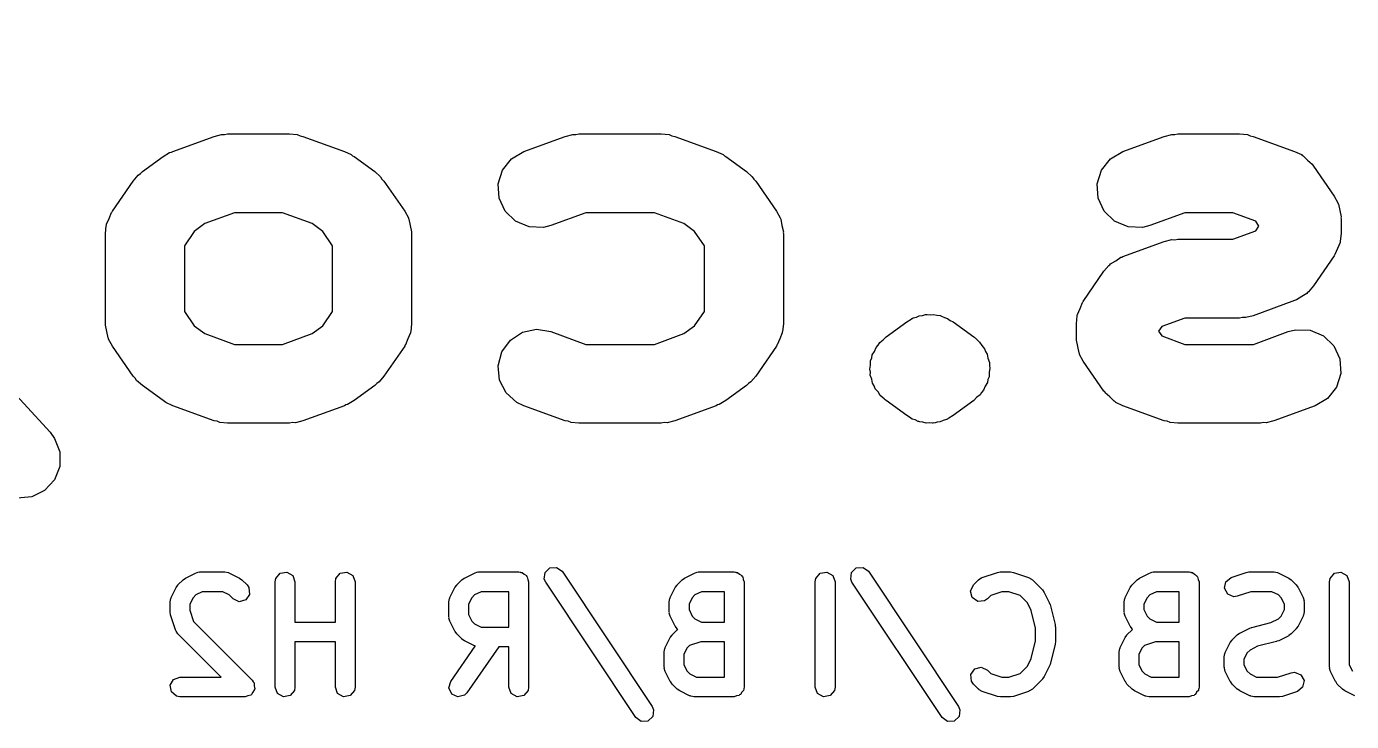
# Model space of a CAD drawing. Extents: x 100.2 to 143.8, y -105 to -53.7.
# Drawn here: x 124.04 to 134.12, y -105.02 to -99.73 of the extents above; entities that cross this region are included whole.
import ezdxf

# ---------------------------------------------------------------- set-up
doc = ezdxf.new("R2010")
doc.units = 0
doc.layers.add('BLACK', color=7, linetype='CONTINUOUS')

msp = doc.modelspace()

# ---------------------------------------------------------------- linework, layer by layer
at = {"layer": 'BLACK', "linetype": 'CONTINUOUS'}
for p, q in [((121.393, -99.7327), (124.221, -102.818)), ((125.155, -100.682), (125.469, -100.568)), ((125.469, -100.568), (125.526, -100.553)), ((125.526, -100.553), (125.549, -100.554)), ((125.549, -100.554), (125.571, -100.55)), ((125.571, -100.55), (126.043, -100.55)), ((126.043, -100.55), (126.101, -100.555)), ((126.101, -100.555), (126.123, -100.564)), ((126.123, -100.564), (126.145, -100.568)), ((126.145, -100.568), (126.46, -100.682)), ((127.826, -100.682), (128.14, -100.568)), ((128.14, -100.568), (128.197, -100.553)), ((128.197, -100.553), (128.22, -100.554)), ((128.22, -100.554), (128.243, -100.55)), ((128.243, -100.55), (128.871, -100.55)), ((128.871, -100.55), (128.93, -100.555)), ((128.93, -100.555), (128.951, -100.564)), ((128.951, -100.564), (128.974, -100.568)), ((128.974, -100.568), (129.288, -100.682)), ((132.383, -100.682), (132.697, -100.568)), ((132.697, -100.568), (132.754, -100.553)), ((132.754, -100.553), (132.777, -100.554)), ((132.777, -100.554), (132.8, -100.55)), ((132.8, -100.55), (133.271, -100.55)), ((133.271, -100.55), (133.33, -100.555)), ((133.33, -100.555), (133.351, -100.564)), ((133.351, -100.564), (133.374, -100.568)), ((133.374, -100.568), (133.688, -100.682)), ((125.081, -100.721), (125.131, -100.692)), ((125.131, -100.692), (125.144, -100.689)), ((125.144, -100.689), (125.155, -100.682)), ((126.46, -100.682), (126.512, -100.707)), ((127.731, -100.738), (127.826, -100.682)), ((129.288, -100.682), (129.341, -100.707)), ((132.289, -100.738), (132.383, -100.682)), ((133.688, -100.682), (133.741, -100.707)), ((124.924, -100.836), (125.081, -100.721)), ((126.512, -100.707), (126.522, -100.716)), ((126.522, -100.716), (126.534, -100.721)), ((126.534, -100.721), (126.691, -100.836)), ((127.663, -100.824), (127.731, -100.738)), ((129.341, -100.707), (129.351, -100.716)), ((129.351, -100.716), (129.362, -100.721)), ((129.362, -100.721), (129.519, -100.836)), ((132.22, -100.824), (132.289, -100.738)), ((133.741, -100.707), (133.747, -100.713)), ((133.747, -100.713), (133.755, -100.716)), ((133.755, -100.716), (133.788, -100.749)), ((133.788, -100.749), (133.823, -100.78)), ((133.823, -100.78), (133.827, -100.788)), ((133.827, -100.788), (133.833, -100.794)), ((133.833, -100.794), (133.99, -101.023)), ((124.853, -100.908), (124.891, -100.864)), ((124.891, -100.864), (124.909, -100.851)), ((124.909, -100.851), (124.924, -100.836)), ((126.691, -100.836), (126.735, -100.875)), ((126.735, -100.875), (126.746, -100.893)), ((126.746, -100.893), (126.761, -100.908)), ((127.631, -100.929), (127.663, -100.824)), ((129.519, -100.836), (129.563, -100.875)), ((129.563, -100.875), (129.575, -100.893)), ((129.575, -100.893), (129.59, -100.908)), ((132.188, -100.929), (132.22, -100.824)), ((124.696, -101.137), (124.853, -100.908)), ((126.761, -100.908), (126.919, -101.137)), ((127.638, -101.039), (127.631, -100.929)), ((129.59, -100.908), (129.747, -101.137)), ((132.195, -101.039), (132.188, -100.929)), ((127.684, -101.138), (127.638, -101.039)), ((132.241, -101.138), (132.195, -101.039)), ((133.99, -101.023), (134.018, -101.074)), ((134.018, -101.074), (134.02, -101.08)), ((134.02, -101.08), (134.023, -101.085)), ((134.023, -101.085), (134.032, -101.133)), ((124.651, -101.237), (124.671, -101.192)), ((124.671, -101.192), (124.689, -101.147)), ((124.689, -101.147), (124.693, -101.142)), ((124.693, -101.142), (124.696, -101.137)), ((125.624, -101.15), (125.399, -101.231)), ((125.99, -101.15), (125.624, -101.15)), ((126.215, -101.231), (125.99, -101.15)), ((126.919, -101.137), (126.947, -101.188)), ((126.947, -101.188), (126.948, -101.194)), ((126.948, -101.194), (126.951, -101.199)), ((126.951, -101.199), (126.96, -101.247)), ((127.763, -101.214), (127.684, -101.138)), ((128.296, -101.15), (128.031, -101.246)), ((128.819, -101.15), (128.296, -101.15)), ((129.043, -101.231), (128.819, -101.15)), ((129.747, -101.137), (129.776, -101.188)), ((129.776, -101.188), (129.777, -101.194)), ((129.777, -101.194), (129.78, -101.199)), ((129.78, -101.199), (129.789, -101.247)), ((132.32, -101.214), (132.241, -101.138)), ((132.853, -101.15), (132.588, -101.246)), ((133.219, -101.15), (132.853, -101.15)), ((133.393, -101.213), (133.219, -101.15)), ((134.032, -101.133), (134.043, -101.181)), ((134.043, -101.181), (134.042, -101.187)), ((134.042, -101.187), (134.043, -101.193)), ((134.043, -101.193), (134.043, -101.307)), ((124.643, -101.307), (124.649, -101.249)), ((124.649, -101.249), (124.651, -101.243)), ((124.651, -101.243), (124.651, -101.237)), ((125.318, -101.291), (125.243, -101.4)), ((125.399, -101.231), (125.318, -101.291)), ((126.296, -101.291), (126.215, -101.231)), ((126.371, -101.4), (126.296, -101.291)), ((126.96, -101.247), (126.971, -101.295)), ((126.971, -101.295), (126.97, -101.301)), ((126.97, -101.301), (126.971, -101.307)), ((127.865, -101.257), (127.763, -101.214)), ((127.974, -101.26), (127.865, -101.257)), ((128.031, -101.246), (127.974, -101.26)), ((129.125, -101.291), (129.043, -101.231)), ((129.2, -101.4), (129.125, -101.291)), ((129.789, -101.247), (129.8, -101.295)), ((129.8, -101.295), (129.799, -101.301)), ((129.799, -101.301), (129.8, -101.307)), ((132.422, -101.257), (132.32, -101.214)), ((132.532, -101.26), (132.422, -101.257)), ((132.588, -101.246), (132.532, -101.26)), ((133.219, -101.35), (133.393, -101.286)), ((133.418, -101.25), (133.393, -101.213)), ((133.393, -101.286), (133.418, -101.25)), ((124.643, -101.993), (124.643, -101.307)), ((125.243, -101.4), (125.243, -101.899)), ((126.371, -101.899), (126.371, -101.4)), ((126.971, -101.307), (126.971, -101.993)), ((129.2, -101.899), (129.2, -101.4)), ((129.8, -101.307), (129.8, -101.993)), ((132.383, -101.482), (132.697, -101.368)), ((132.697, -101.368), (132.754, -101.353)), ((132.754, -101.353), (132.777, -101.354)), ((132.777, -101.354), (132.8, -101.35)), ((132.8, -101.35), (133.219, -101.35)), ((134.035, -101.376), (134.015, -101.421)), ((134.037, -101.365), (134.035, -101.371)), ((134.035, -101.371), (134.035, -101.376)), ((134.043, -101.307), (134.037, -101.365)), ((132.329, -101.514), (132.368, -101.488)), ((132.368, -101.488), (132.376, -101.486)), ((132.376, -101.486), (132.383, -101.482)), ((133.99, -101.477), (133.833, -101.705)), ((133.992, -101.471), (133.99, -101.477)), ((133.996, -101.467), (133.992, -101.471)), ((134.015, -101.421), (133.996, -101.467)), ((132.081, -101.823), (132.239, -101.594)), ((132.239, -101.594), (132.276, -101.549)), ((132.276, -101.549), (132.283, -101.545)), ((132.283, -101.545), (132.289, -101.538)), ((132.289, -101.538), (132.329, -101.514)), ((133.833, -101.705), (133.795, -101.75)), ((133.743, -101.785), (133.704, -101.811)), ((133.783, -101.762), (133.743, -101.785)), ((133.788, -101.755), (133.783, -101.762)), ((133.795, -101.75), (133.788, -101.755)), ((125.243, -101.899), (125.318, -102.009)), ((126.296, -102.009), (126.371, -101.899)), ((129.125, -102.009), (129.2, -101.899)), ((132.037, -101.923), (132.057, -101.878)), ((132.057, -101.878), (132.075, -101.832)), ((132.075, -101.832), (132.079, -101.828)), ((132.079, -101.828), (132.081, -101.823)), ((133.688, -101.817), (133.374, -101.932)), ((133.696, -101.813), (133.688, -101.817)), ((133.704, -101.811), (133.696, -101.813)), ((124.644, -101.998), (124.643, -101.993)), ((124.643, -102.004), (124.644, -101.998)), ((124.654, -102.052), (124.643, -102.004)), ((125.318, -102.009), (125.399, -102.068)), ((126.215, -102.068), (126.296, -102.009)), ((126.971, -101.993), (126.966, -102.051)), ((129.043, -102.068), (129.125, -102.009)), ((129.8, -101.993), (129.794, -102.051)), ((130.581, -102.093), (130.738, -101.979)), ((130.738, -101.979), (130.771, -101.959)), ((130.771, -101.959), (130.777, -101.954)), ((130.777, -101.954), (130.781, -101.953)), ((130.781, -101.953), (130.788, -101.949)), ((130.788, -101.949), (130.812, -101.943)), ((130.812, -101.943), (130.834, -101.932)), ((130.834, -101.932), (130.859, -101.93)), ((130.859, -101.93), (130.882, -101.923)), ((130.882, -101.923), (130.888, -101.923)), ((130.888, -101.923), (130.895, -101.922)), ((130.895, -101.922), (130.919, -101.925)), ((130.919, -101.925), (130.944, -101.923)), ((130.944, -101.923), (130.967, -101.929)), ((130.967, -101.929), (130.992, -101.931)), ((130.992, -101.931), (130.997, -101.934)), ((130.997, -101.934), (131.004, -101.935)), ((131.004, -101.935), (131.026, -101.946)), ((131.026, -101.946), (131.049, -101.953)), ((131.049, -101.953), (131.069, -101.968)), ((131.069, -101.968), (131.091, -101.979)), ((131.091, -101.979), (131.248, -102.093)), ((132.029, -101.993), (132.034, -101.934)), ((132.029, -102.107), (132.029, -101.993)), ((132.034, -101.934), (132.036, -101.929)), ((132.036, -101.929), (132.037, -101.923)), ((132.853, -101.95), (132.679, -102.013)), ((133.271, -101.95), (132.853, -101.95)), ((133.294, -101.945), (133.271, -101.95)), ((133.317, -101.946), (133.294, -101.945)), ((133.374, -101.932), (133.317, -101.946)), ((124.663, -102.101), (124.654, -102.052)), ((124.666, -102.106), (124.663, -102.101)), ((124.667, -102.111), (124.666, -102.106)), ((125.399, -102.068), (125.624, -102.15)), ((125.99, -102.15), (126.215, -102.068)), ((126.943, -102.107), (126.925, -102.153)), ((126.963, -102.062), (126.943, -102.107)), ((126.964, -102.056), (126.963, -102.062)), ((126.966, -102.051), (126.964, -102.056)), ((127.723, -102.117), (127.815, -102.058)), ((127.815, -102.058), (127.923, -102.035)), ((127.923, -102.035), (128.031, -102.053)), ((128.031, -102.053), (128.296, -102.15)), ((128.819, -102.15), (129.043, -102.068)), ((129.772, -102.107), (129.754, -102.153)), ((129.792, -102.062), (129.772, -102.107)), ((129.794, -102.051), (129.792, -102.056)), ((129.792, -102.056), (129.792, -102.062)), ((130.558, -102.116), (130.581, -102.093)), ((131.248, -102.093), (131.254, -102.099)), ((131.254, -102.099), (131.258, -102.101)), ((131.258, -102.101), (131.263, -102.106)), ((131.263, -102.106), (131.292, -102.132)), ((132.03, -102.113), (132.029, -102.107)), ((132.679, -102.013), (132.653, -102.05)), ((132.653, -102.05), (132.679, -102.086)), ((132.679, -102.086), (132.853, -102.15)), ((133.376, -102.15), (133.64, -102.053)), ((133.64, -102.053), (133.697, -102.039)), ((133.697, -102.039), (133.807, -102.042)), ((133.807, -102.042), (133.908, -102.085)), ((133.908, -102.085), (133.987, -102.161)), ((124.696, -102.163), (124.667, -102.111)), ((124.853, -102.391), (124.696, -102.163)), ((125.624, -102.15), (125.99, -102.15)), ((126.919, -102.163), (126.761, -102.391)), ((126.921, -102.157), (126.919, -102.163)), ((126.925, -102.153), (126.921, -102.157)), ((127.629, -102.312), (127.658, -102.206)), ((127.658, -102.206), (127.723, -102.117)), ((128.296, -102.15), (128.819, -102.15)), ((129.747, -102.163), (129.59, -102.391)), ((129.75, -102.157), (129.747, -102.163)), ((129.754, -102.153), (129.75, -102.157)), ((130.476, -102.23), (130.493, -102.203)), ((130.493, -102.203), (130.505, -102.173)), ((130.505, -102.173), (130.521, -102.156)), ((130.521, -102.156), (130.533, -102.136)), ((130.533, -102.136), (130.558, -102.116)), ((131.292, -102.132), (131.309, -102.159)), ((131.309, -102.159), (131.33, -102.183)), ((131.33, -102.183), (131.338, -102.205)), ((131.338, -102.205), (131.35, -102.225)), ((132.029, -102.118), (132.03, -102.113)), ((132.04, -102.166), (132.029, -102.118)), ((132.049, -102.215), (132.04, -102.166)), ((132.853, -102.15), (133.376, -102.15)), ((133.987, -102.161), (134.033, -102.261)), ((127.641, -102.421), (127.629, -102.312)), ((130.457, -102.338), (130.463, -102.307)), ((130.463, -102.274), (130.472, -102.253)), ((130.463, -102.307), (130.463, -102.274)), ((130.472, -102.253), (130.476, -102.23)), ((131.35, -102.225), (131.356, -102.256)), ((131.356, -102.256), (131.367, -102.287)), ((131.367, -102.287), (131.367, -102.31)), ((131.367, -102.31), (131.371, -102.332)), ((132.052, -102.22), (132.049, -102.215)), ((132.053, -102.226), (132.052, -102.22)), ((132.081, -102.277), (132.053, -102.226)), ((132.239, -102.505), (132.081, -102.277)), ((134.033, -102.261), (134.041, -102.371)), ((124.868, -102.406), (124.853, -102.391)), ((124.88, -102.425), (124.868, -102.406)), ((126.761, -102.391), (126.724, -102.436)), ((129.59, -102.391), (129.552, -102.436)), ((130.462, -102.361), (130.457, -102.338)), ((130.461, -102.384), (130.462, -102.361)), ((130.472, -102.414), (130.461, -102.384)), ((131.365, -102.397), (131.356, -102.418)), ((131.366, -102.364), (131.365, -102.397)), ((131.371, -102.332), (131.366, -102.364)), ((134.041, -102.371), (134.008, -102.475)), ((124.924, -102.464), (124.88, -102.425)), ((125.081, -102.578), (124.924, -102.464)), ((126.691, -102.464), (126.534, -102.578)), ((126.706, -102.448), (126.691, -102.464)), ((126.724, -102.436), (126.706, -102.448)), ((127.691, -102.519), (127.641, -102.421)), ((129.519, -102.464), (129.362, -102.578)), ((129.534, -102.448), (129.519, -102.464)), ((129.552, -102.436), (129.534, -102.448)), ((130.478, -102.446), (130.472, -102.414)), ((130.491, -102.466), (130.478, -102.446)), ((130.498, -102.487), (130.491, -102.466)), ((130.52, -102.512), (130.498, -102.487)), ((130.537, -102.539), (130.52, -102.512)), ((131.323, -102.498), (131.308, -102.515)), ((131.336, -102.468), (131.323, -102.498)), ((131.352, -102.441), (131.336, -102.468)), ((131.356, -102.418), (131.352, -102.441)), ((132.245, -102.511), (132.239, -102.505)), ((132.248, -102.519), (132.245, -102.511)), ((134.008, -102.475), (133.94, -102.562)), ((125.092, -102.584), (125.081, -102.578)), ((125.102, -102.592), (125.092, -102.584)), ((125.155, -102.617), (125.102, -102.592)), ((126.471, -102.611), (126.46, -102.617)), ((126.483, -102.608), (126.471, -102.611)), ((126.534, -102.578), (126.483, -102.608)), ((127.773, -102.592), (127.691, -102.519)), ((127.826, -102.617), (127.773, -102.592)), ((129.299, -102.611), (129.288, -102.617)), ((129.312, -102.608), (129.299, -102.611)), ((129.362, -102.578), (129.312, -102.608)), ((130.566, -102.565), (130.537, -102.539)), ((130.571, -102.57), (130.566, -102.565)), ((130.574, -102.572), (130.571, -102.57)), ((130.581, -102.578), (130.574, -102.572)), ((130.738, -102.692), (130.581, -102.578)), ((131.248, -102.578), (131.091, -102.692)), ((131.27, -102.555), (131.248, -102.578)), ((131.296, -102.535), (131.27, -102.555)), ((131.308, -102.515), (131.296, -102.535)), ((132.283, -102.55), (132.248, -102.519)), ((132.316, -102.583), (132.283, -102.55)), ((132.324, -102.586), (132.316, -102.583)), ((132.33, -102.592), (132.324, -102.586)), ((132.383, -102.617), (132.33, -102.592)), ((133.94, -102.562), (133.845, -102.617)), ((125.469, -102.732), (125.155, -102.617)), ((126.46, -102.617), (126.145, -102.732)), ((128.14, -102.732), (127.826, -102.617)), ((129.288, -102.617), (128.974, -102.732)), ((130.76, -102.703), (130.738, -102.692)), ((130.779, -102.718), (130.76, -102.703)), ((131.058, -102.712), (131.052, -102.716)), ((131.091, -102.692), (131.058, -102.712)), ((132.697, -102.732), (132.383, -102.617)), ((133.845, -102.617), (133.531, -102.732)), ((125.492, -102.735), (125.469, -102.732)), ((125.513, -102.744), (125.492, -102.735)), ((125.571, -102.75), (125.513, -102.744)), ((126.043, -102.75), (125.571, -102.75)), ((126.066, -102.745), (126.043, -102.75)), ((126.089, -102.746), (126.066, -102.745)), ((126.145, -102.732), (126.089, -102.746)), ((128.163, -102.735), (128.14, -102.732)), ((128.185, -102.744), (128.163, -102.735)), ((128.243, -102.75), (128.185, -102.744)), ((128.871, -102.75), (128.243, -102.75)), ((128.894, -102.745), (128.871, -102.75)), ((128.917, -102.746), (128.894, -102.745)), ((128.974, -102.732), (128.917, -102.746)), ((130.803, -102.725), (130.779, -102.718)), ((130.825, -102.736), (130.803, -102.725)), ((130.831, -102.737), (130.825, -102.736)), ((130.837, -102.74), (130.831, -102.737)), ((130.861, -102.741), (130.837, -102.74)), ((130.885, -102.748), (130.861, -102.741)), ((130.909, -102.746), (130.885, -102.748)), ((130.934, -102.749), (130.909, -102.746)), ((130.94, -102.747), (130.934, -102.749)), ((130.947, -102.748), (130.94, -102.747)), ((130.97, -102.741), (130.947, -102.748)), ((130.994, -102.739), (130.97, -102.741)), ((131.016, -102.728), (130.994, -102.739)), ((131.04, -102.722), (131.016, -102.728)), ((131.048, -102.718), (131.04, -102.722)), ((131.052, -102.716), (131.048, -102.718)), ((132.72, -102.735), (132.697, -102.732)), ((132.742, -102.744), (132.72, -102.735)), ((132.8, -102.75), (132.742, -102.744)), ((133.429, -102.75), (132.8, -102.75)), ((133.451, -102.745), (133.429, -102.75)), ((133.474, -102.746), (133.451, -102.745)), ((133.531, -102.732), (133.474, -102.746)), ((124.221, -102.818), (124.256, -102.865)), ((124.256, -102.865), (124.295, -102.968)), ((124.295, -102.968), (124.295, -103.078)), ((124.295, -103.078), (124.254, -103.18)), ((124.254, -103.18), (124.18, -103.261)), ((124.082, -103.31), (123.972, -103.32)), ((124.18, -103.261), (124.082, -103.31)), ((125.252, -103.927), (125.328, -103.889)), ((125.328, -103.889), (125.353, -103.881)), ((125.353, -103.881), (125.358, -103.882)), ((125.358, -103.882), (125.362, -103.881)), ((125.362, -103.881), (125.552, -103.881)), ((125.552, -103.881), (125.578, -103.885)), ((125.578, -103.885), (125.581, -103.888)), ((125.581, -103.888), (125.586, -103.889)), ((125.586, -103.889), (125.662, -103.927)), ((125.939, -103.93), (125.972, -103.891)), ((125.972, -103.891), (126.022, -103.882)), ((126.022, -103.882), (126.067, -103.908)), ((126.067, -103.908), (126.084, -103.956)), ((126.396, -103.93), (126.429, -103.891)), ((126.429, -103.891), (126.48, -103.882)), ((126.48, -103.882), (126.524, -103.908)), ((126.524, -103.908), (126.542, -103.956)), ((127.373, -103.927), (127.449, -103.889)), ((127.449, -103.889), (127.474, -103.881)), ((127.474, -103.881), (127.479, -103.882)), ((127.479, -103.882), (127.483, -103.881)), ((127.483, -103.881), (127.787, -103.881)), ((127.787, -103.881), (127.797, -103.883)), ((127.797, -103.883), (127.801, -103.882)), ((127.801, -103.882), (127.803, -103.884)), ((127.803, -103.884), (127.813, -103.885)), ((127.813, -103.885), (127.828, -103.898)), ((127.828, -103.898), (127.845, -103.908)), ((127.845, -103.908), (127.847, -103.914)), ((127.847, -103.914), (127.852, -103.918)), ((127.852, -103.918), (127.856, -103.938)), ((127.981, -103.936), (127.987, -103.885)), ((127.987, -103.885), (128.024, -103.849)), ((128.024, -103.849), (128.075, -103.846)), ((128.075, -103.846), (128.117, -103.876)), ((128.117, -103.876), (128.802, -104.905)), ((129.049, -103.927), (129.125, -103.889)), ((129.125, -103.889), (129.15, -103.881)), ((129.15, -103.881), (129.155, -103.882)), ((129.155, -103.882), (129.159, -103.881)), ((129.159, -103.881), (129.426, -103.881)), ((129.426, -103.881), (129.435, -103.883)), ((129.435, -103.883), (129.439, -103.882)), ((129.439, -103.882), (129.441, -103.884)), ((129.441, -103.884), (129.451, -103.885)), ((129.451, -103.885), (129.466, -103.898)), ((129.466, -103.898), (129.483, -103.908)), ((129.483, -103.908), (129.485, -103.914)), ((129.485, -103.914), (129.491, -103.918)), ((129.491, -103.918), (129.494, -103.938)), ((130.047, -103.93), (130.08, -103.891)), ((130.08, -103.891), (130.131, -103.882)), ((130.131, -103.882), (130.175, -103.908)), ((130.175, -103.908), (130.193, -103.956)), ((130.312, -103.936), (130.317, -103.885)), ((130.317, -103.885), (130.354, -103.849)), ((130.354, -103.849), (130.406, -103.846)), ((130.406, -103.846), (130.447, -103.876)), ((130.447, -103.876), (131.133, -104.905)), ((131.31, -103.926), (131.313, -103.923)), ((131.313, -103.923), (131.428, -103.885)), ((131.428, -103.885), (131.45, -103.881)), ((131.45, -103.881), (131.451, -103.881)), ((131.451, -103.881), (131.527, -103.881)), ((131.527, -103.881), (131.55, -103.885)), ((131.55, -103.885), (131.551, -103.885)), ((131.551, -103.885), (131.665, -103.923)), ((131.665, -103.923), (131.688, -103.935)), ((132.51, -103.927), (132.586, -103.889)), ((132.586, -103.889), (132.611, -103.881)), ((132.611, -103.881), (132.616, -103.882)), ((132.616, -103.882), (132.62, -103.881)), ((132.62, -103.881), (132.887, -103.881)), ((132.887, -103.881), (132.896, -103.883)), ((132.896, -103.883), (132.9, -103.882)), ((132.9, -103.882), (132.902, -103.884)), ((132.902, -103.884), (132.912, -103.885)), ((132.912, -103.885), (132.927, -103.898)), ((132.927, -103.898), (132.944, -103.908)), ((132.944, -103.908), (132.946, -103.914)), ((132.946, -103.914), (132.951, -103.918)), ((132.951, -103.918), (132.955, -103.938)), ((133.165, -103.955), (133.206, -103.923)), ((133.206, -103.923), (133.32, -103.885)), ((133.32, -103.885), (133.342, -103.881)), ((133.342, -103.881), (133.344, -103.881)), ((133.344, -103.881), (133.534, -103.881)), ((133.534, -103.881), (133.56, -103.885)), ((133.56, -103.885), (133.563, -103.888)), ((133.563, -103.888), (133.568, -103.889)), ((133.568, -103.889), (133.644, -103.927)), ((133.959, -103.93), (133.992, -103.891)), ((133.992, -103.891), (134.042, -103.882)), ((134.042, -103.882), (134.087, -103.908)), ((134.087, -103.908), (134.104, -103.956)), ((125.142, -104.075), (125.18, -103.999)), ((125.18, -103.999), (125.194, -103.981)), ((125.194, -103.979), (125.233, -103.941)), ((125.194, -103.981), (125.194, -103.979)), ((125.233, -103.941), (125.251, -103.928)), ((125.251, -103.928), (125.252, -103.927)), ((125.662, -103.927), (125.68, -103.94)), ((125.68, -103.94), (125.681, -103.941)), ((125.681, -103.941), (125.72, -103.979)), ((125.72, -103.979), (125.734, -104)), ((125.734, -104), (125.739, -104.052)), ((125.934, -103.956), (125.939, -103.93)), ((125.934, -104.756), (125.934, -103.956)), ((126.084, -103.956), (126.084, -104.262)), ((126.392, -103.956), (126.396, -103.93)), ((126.392, -104.262), (126.392, -103.956)), ((126.542, -103.956), (126.542, -104.756)), ((127.263, -104.075), (127.301, -103.999)), ((127.301, -103.999), (127.315, -103.981)), ((127.315, -103.979), (127.353, -103.941)), ((127.315, -103.981), (127.315, -103.979)), ((127.353, -103.941), (127.372, -103.928)), ((127.372, -103.928), (127.373, -103.927)), ((127.856, -103.938), (127.862, -103.956)), ((127.862, -103.956), (127.862, -104.756)), ((127.992, -103.959), (127.981, -103.936)), ((128.677, -104.988), (127.992, -103.959)), ((128.939, -104.075), (128.978, -103.999)), ((128.978, -103.999), (128.991, -103.981)), ((128.991, -103.981), (128.992, -103.979)), ((128.992, -103.979), (129.03, -103.941)), ((129.03, -103.941), (129.048, -103.928)), ((129.048, -103.928), (129.049, -103.927)), ((129.494, -103.938), (129.501, -103.956)), ((129.501, -103.956), (129.501, -104.756)), ((130.043, -103.956), (130.047, -103.93)), ((130.043, -104.756), (130.043, -103.956)), ((130.193, -103.956), (130.193, -104.756)), ((130.322, -103.959), (130.312, -103.936)), ((131.008, -104.988), (130.322, -103.959)), ((131.224, -104.026), (131.246, -103.979)), ((131.246, -103.979), (131.284, -103.941)), ((131.284, -103.941), (131.305, -103.926)), ((131.305, -103.926), (131.31, -103.926)), ((131.688, -103.935), (131.691, -103.939)), ((131.691, -103.939), (131.695, -103.941)), ((131.695, -103.941), (131.771, -104.017)), ((131.771, -104.017), (131.784, -104.036)), ((132.4, -104.075), (132.438, -103.999)), ((132.438, -103.999), (132.452, -103.981)), ((132.452, -103.981), (132.453, -103.979)), ((132.453, -103.979), (132.491, -103.941)), ((132.491, -103.941), (132.509, -103.928)), ((132.509, -103.928), (132.51, -103.927)), ((132.955, -103.938), (132.962, -103.956)), ((132.962, -103.956), (132.962, -104.756)), ((133.155, -104.005), (133.165, -103.955)), ((133.18, -104.05), (133.155, -104.005)), ((133.644, -103.927), (133.662, -103.94)), ((133.662, -103.94), (133.663, -103.941)), ((133.663, -103.941), (133.701, -103.979)), ((133.701, -103.979), (133.714, -103.997)), ((133.714, -103.997), (133.716, -103.999)), ((133.716, -103.999), (133.754, -104.075)), ((133.954, -103.956), (133.959, -103.93)), ((133.954, -104.604), (133.954, -103.956)), ((134.104, -103.956), (134.104, -104.586)), ((125.134, -104.108), (125.139, -104.083)), ((125.134, -104.184), (125.134, -104.108)), ((125.139, -104.083), (125.142, -104.079)), ((125.142, -104.079), (125.142, -104.075)), ((125.309, -104.077), (125.284, -104.126)), ((125.284, -104.126), (125.284, -104.172)), ((125.33, -104.056), (125.309, -104.077)), ((125.379, -104.031), (125.33, -104.056)), ((125.535, -104.031), (125.379, -104.031)), ((125.584, -104.056), (125.535, -104.031)), ((125.613, -104.085), (125.584, -104.056)), ((125.66, -104.107), (125.613, -104.085)), ((125.71, -104.094), (125.66, -104.107)), ((125.739, -104.052), (125.71, -104.094)), ((127.255, -104.108), (127.26, -104.083)), ((127.255, -104.223), (127.255, -104.108)), ((127.26, -104.083), (127.263, -104.079)), ((127.263, -104.079), (127.263, -104.075)), ((127.43, -104.077), (127.405, -104.126)), ((127.405, -104.126), (127.405, -104.205)), ((127.451, -104.056), (127.43, -104.077)), ((127.5, -104.031), (127.451, -104.056)), ((127.712, -104.031), (127.5, -104.031)), ((127.712, -104.3), (127.712, -104.031)), ((128.932, -104.108), (128.936, -104.083)), ((128.932, -104.184), (128.932, -104.108)), ((128.936, -104.083), (128.939, -104.079)), ((128.939, -104.079), (128.939, -104.075)), ((129.106, -104.077), (129.082, -104.126)), ((129.082, -104.126), (129.082, -104.167)), ((129.127, -104.056), (129.106, -104.077)), ((129.177, -104.031), (129.127, -104.056)), ((129.351, -104.031), (129.177, -104.031)), ((129.351, -104.262), (129.351, -104.031)), ((131.237, -104.075), (131.224, -104.026)), ((131.279, -104.105), (131.237, -104.075)), ((131.331, -104.1), (131.279, -104.105)), ((131.352, -104.085), (131.331, -104.1)), ((131.378, -104.06), (131.352, -104.085)), ((131.463, -104.031), (131.378, -104.06)), ((131.515, -104.031), (131.463, -104.031)), ((131.601, -104.06), (131.515, -104.031)), ((131.656, -104.115), (131.601, -104.06)), ((131.685, -104.173), (131.656, -104.115)), ((131.784, -104.036), (131.785, -104.037)), ((131.785, -104.037), (131.823, -104.113)), ((131.823, -104.113), (131.827, -104.125)), ((131.827, -104.125), (131.829, -104.128)), ((132.392, -104.108), (132.397, -104.083)), ((132.392, -104.184), (132.392, -104.108)), ((132.397, -104.083), (132.4, -104.079)), ((132.4, -104.079), (132.4, -104.075)), ((132.567, -104.077), (132.542, -104.126)), ((132.542, -104.126), (132.542, -104.167)), ((132.588, -104.056), (132.567, -104.077)), ((132.638, -104.031), (132.588, -104.056)), ((132.812, -104.031), (132.638, -104.031)), ((132.812, -104.262), (132.812, -104.031)), ((133.227, -104.069), (133.18, -104.05)), ((133.253, -104.065), (133.227, -104.069)), ((133.356, -104.031), (133.253, -104.065)), ((133.516, -104.031), (133.356, -104.031)), ((133.566, -104.056), (133.516, -104.031)), ((133.587, -104.077), (133.566, -104.056)), ((133.612, -104.126), (133.587, -104.077)), ((133.612, -104.167), (133.612, -104.126)), ((133.754, -104.075), (133.761, -104.1)), ((133.761, -104.1), (133.76, -104.104)), ((133.76, -104.104), (133.762, -104.108)), ((133.762, -104.108), (133.762, -104.184)), ((125.135, -104.186), (125.134, -104.184)), ((125.138, -104.208), (125.135, -104.186)), ((125.176, -104.322), (125.138, -104.208)), ((125.284, -104.172), (125.313, -104.258)), ((127.257, -104.227), (127.255, -104.223)), ((127.256, -104.231), (127.257, -104.227)), ((127.405, -104.205), (127.43, -104.254)), ((128.933, -104.189), (128.932, -104.184)), ((128.932, -104.193), (128.933, -104.189)), ((128.939, -104.218), (128.932, -104.193)), ((128.978, -104.294), (128.939, -104.218)), ((129.082, -104.167), (129.106, -104.216)), ((129.106, -104.216), (129.127, -104.237)), ((131.719, -104.308), (131.685, -104.173)), ((131.829, -104.128), (131.867, -104.281)), ((132.394, -104.189), (132.392, -104.184)), ((132.393, -104.193), (132.394, -104.189)), ((132.4, -104.218), (132.393, -104.193)), ((132.438, -104.294), (132.4, -104.218)), ((132.542, -104.167), (132.567, -104.216)), ((132.567, -104.216), (132.588, -104.237)), ((133.566, -104.237), (133.587, -104.216)), ((133.587, -104.216), (133.612, -104.167)), ((133.754, -104.218), (133.716, -104.294)), ((133.757, -104.21), (133.754, -104.214)), ((133.754, -104.214), (133.754, -104.218)), ((133.762, -104.184), (133.757, -104.21)), ((125.179, -104.326), (125.176, -104.322)), ((125.18, -104.33), (125.179, -104.326)), ((125.313, -104.258), (125.758, -104.703)), ((126.084, -104.262), (126.392, -104.262)), ((127.263, -104.256), (127.256, -104.231)), ((127.301, -104.332), (127.263, -104.256)), ((127.43, -104.254), (127.451, -104.275)), ((127.451, -104.275), (127.5, -104.3)), ((127.5, -104.3), (127.712, -104.3)), ((128.953, -104.36), (128.992, -104.322)), ((128.979, -104.295), (128.978, -104.294)), ((128.992, -104.314), (128.979, -104.295)), ((128.996, -104.319), (128.992, -104.314)), ((128.992, -104.322), (128.996, -104.319)), ((129.127, -104.237), (129.177, -104.262)), ((129.177, -104.262), (129.351, -104.262)), ((131.719, -104.404), (131.719, -104.308)), ((131.867, -104.281), (131.868, -104.296)), ((131.868, -104.296), (131.869, -104.299)), ((131.869, -104.299), (131.869, -104.413)), ((132.414, -104.36), (132.453, -104.322)), ((132.44, -104.295), (132.438, -104.294)), ((132.453, -104.314), (132.44, -104.295)), ((132.457, -104.319), (132.453, -104.314)), ((132.453, -104.322), (132.457, -104.319)), ((132.588, -104.237), (132.638, -104.262)), ((132.638, -104.262), (132.812, -104.262)), ((133.272, -104.346), (133.348, -104.308)), ((133.348, -104.308), (133.361, -104.304)), ((133.361, -104.304), (133.364, -104.302)), ((133.364, -104.302), (133.508, -104.266)), ((133.508, -104.266), (133.566, -104.237)), ((133.701, -104.314), (133.663, -104.352)), ((133.702, -104.312), (133.701, -104.314)), ((133.716, -104.294), (133.702, -104.312)), ((125.194, -104.352), (125.18, -104.33)), ((125.524, -104.681), (125.194, -104.352)), ((126.392, -104.412), (126.084, -104.412)), ((126.084, -104.412), (126.084, -104.756)), ((126.392, -104.756), (126.392, -104.412)), ((127.303, -104.333), (127.301, -104.332)), ((127.315, -104.352), (127.303, -104.333)), ((127.353, -104.39), (127.315, -104.352)), ((127.355, -104.391), (127.353, -104.39)), ((127.373, -104.404), (127.355, -104.391)), ((127.449, -104.442), (127.373, -104.404)), ((128.901, -104.456), (128.939, -104.38)), ((128.939, -104.38), (128.953, -104.361)), ((128.953, -104.361), (128.953, -104.36)), ((129.171, -104.412), (129.085, -104.441)), ((129.351, -104.412), (129.171, -104.412)), ((129.351, -104.681), (129.351, -104.412)), ((131.685, -104.539), (131.719, -104.404)), ((131.869, -104.413), (131.867, -104.428)), ((131.867, -104.428), (131.867, -104.431)), ((132.362, -104.456), (132.4, -104.38)), ((132.4, -104.38), (132.414, -104.361)), ((132.414, -104.361), (132.414, -104.36)), ((132.632, -104.412), (132.546, -104.441)), ((132.812, -104.412), (132.632, -104.412)), ((132.812, -104.681), (132.812, -104.412)), ((133.162, -104.494), (133.2, -104.418)), ((133.2, -104.418), (133.214, -104.4)), ((133.214, -104.398), (133.253, -104.36)), ((133.214, -104.4), (133.214, -104.398)), ((133.253, -104.36), (133.271, -104.347)), ((133.271, -104.347), (133.272, -104.346)), ((133.552, -104.41), (133.408, -104.446)), ((133.555, -104.408), (133.552, -104.41)), ((133.568, -104.404), (133.555, -104.408)), ((133.644, -104.366), (133.568, -104.404)), ((133.645, -104.365), (133.644, -104.366)), ((133.663, -104.352), (133.645, -104.365)), ((127.269, -104.713), (127.456, -104.445)), ((127.636, -104.45), (127.392, -104.799)), ((127.454, -104.443), (127.449, -104.442)), ((127.456, -104.445), (127.454, -104.443)), ((127.712, -104.45), (127.636, -104.45)), ((127.712, -104.756), (127.712, -104.45)), ((128.893, -104.489), (128.898, -104.464)), ((128.893, -104.604), (128.893, -104.489)), ((128.898, -104.464), (128.901, -104.46)), ((128.901, -104.46), (128.901, -104.456)), ((129.068, -104.457), (129.043, -104.507)), ((129.043, -104.507), (129.043, -104.586)), ((129.085, -104.441), (129.068, -104.457)), ((131.867, -104.431), (131.829, -104.584)), ((132.354, -104.489), (132.359, -104.464)), ((132.354, -104.604), (132.354, -104.489)), ((132.359, -104.464), (132.362, -104.46)), ((132.362, -104.46), (132.362, -104.456)), ((132.529, -104.457), (132.504, -104.507)), ((132.504, -104.507), (132.504, -104.586)), ((132.546, -104.441), (132.529, -104.457)), ((133.154, -104.527), (133.159, -104.502)), ((133.154, -104.604), (133.154, -104.527)), ((133.159, -104.502), (133.162, -104.498)), ((133.162, -104.498), (133.162, -104.494)), ((133.329, -104.496), (133.304, -104.545)), ((133.35, -104.475), (133.329, -104.496)), ((133.408, -104.446), (133.35, -104.475)), ((128.895, -104.608), (128.893, -104.604)), ((128.894, -104.612), (128.895, -104.608)), ((128.901, -104.637), (128.894, -104.612)), ((129.043, -104.586), (129.068, -104.635)), ((131.226, -104.66), (131.256, -104.618)), ((131.256, -104.618), (131.305, -104.605)), ((131.305, -104.605), (131.352, -104.627)), ((131.352, -104.627), (131.378, -104.652)), ((131.601, -104.652), (131.656, -104.597)), ((131.656, -104.597), (131.685, -104.539)), ((131.823, -104.599), (131.785, -104.675)), ((131.824, -104.595), (131.823, -104.599)), ((131.829, -104.584), (131.824, -104.595)), ((132.356, -104.608), (132.354, -104.604)), ((132.355, -104.612), (132.356, -104.608)), ((132.362, -104.637), (132.355, -104.612)), ((132.504, -104.586), (132.529, -104.635)), ((133.156, -104.608), (133.154, -104.604)), ((133.155, -104.612), (133.156, -104.608)), ((133.162, -104.637), (133.155, -104.612)), ((133.304, -104.545), (133.304, -104.586)), ((133.304, -104.586), (133.329, -104.635)), ((133.956, -104.608), (133.954, -104.604)), ((133.955, -104.612), (133.956, -104.608)), ((133.962, -104.637), (133.955, -104.612)), ((134.104, -104.586), (134.129, -104.635)), ((125.136, -104.743), (125.161, -104.698)), ((125.161, -104.698), (125.209, -104.681)), ((125.209, -104.681), (125.524, -104.681)), ((125.758, -104.703), (125.767, -104.716)), ((125.767, -104.716), (125.77, -104.718)), ((125.77, -104.718), (125.77, -104.72)), ((125.77, -104.72), (125.773, -104.724)), ((125.773, -104.724), (125.775, -104.747)), ((127.256, -104.762), (127.269, -104.713)), ((128.939, -104.713), (128.901, -104.637)), ((128.941, -104.714), (128.939, -104.713)), ((128.953, -104.733), (128.941, -104.714)), ((129.068, -104.635), (129.089, -104.656)), ((129.089, -104.656), (129.139, -104.681)), ((129.139, -104.681), (129.351, -104.681)), ((131.231, -104.711), (131.226, -104.66)), ((131.246, -104.733), (131.231, -104.711)), ((131.378, -104.652), (131.463, -104.681)), ((131.463, -104.681), (131.515, -104.681)), ((131.515, -104.681), (131.601, -104.652)), ((131.771, -104.695), (131.695, -104.771)), ((131.772, -104.693), (131.771, -104.695)), ((131.785, -104.675), (131.772, -104.693)), ((132.4, -104.713), (132.362, -104.637)), ((132.402, -104.714), (132.4, -104.713)), ((132.414, -104.733), (132.402, -104.714)), ((132.529, -104.635), (132.55, -104.656)), ((132.55, -104.656), (132.599, -104.681)), ((132.599, -104.681), (132.812, -104.681)), ((133.2, -104.713), (133.162, -104.637)), ((133.202, -104.714), (133.2, -104.713)), ((133.214, -104.733), (133.202, -104.714)), ((133.329, -104.635), (133.35, -104.656)), ((133.35, -104.656), (133.399, -104.681)), ((133.399, -104.681), (133.56, -104.681)), ((133.56, -104.681), (133.663, -104.647)), ((133.663, -104.647), (133.689, -104.643)), ((133.689, -104.643), (133.736, -104.662)), ((133.736, -104.662), (133.761, -104.707)), ((133.761, -104.707), (133.75, -104.757)), ((134, -104.713), (133.962, -104.637)), ((134.002, -104.714), (134, -104.713)), ((134.014, -104.733), (134.002, -104.714)), ((125.144, -104.793), (125.136, -104.743)), ((125.184, -104.826), (125.144, -104.793)), ((125.209, -104.831), (125.184, -104.826)), ((125.705, -104.831), (125.209, -104.831)), ((125.726, -104.823), (125.705, -104.831)), ((125.748, -104.817), (125.726, -104.823)), ((125.75, -104.815), (125.748, -104.817)), ((125.753, -104.813), (125.75, -104.815)), ((125.764, -104.794), (125.753, -104.813)), ((125.777, -104.775), (125.764, -104.794)), ((125.775, -104.747), (125.778, -104.769)), ((125.778, -104.769), (125.777, -104.772)), ((125.777, -104.772), (125.777, -104.775)), ((125.952, -104.804), (125.934, -104.756)), ((125.996, -104.83), (125.952, -104.804)), ((126.047, -104.821), (125.996, -104.83)), ((126.08, -104.782), (126.047, -104.821)), ((126.084, -104.756), (126.08, -104.782)), ((126.409, -104.804), (126.392, -104.756)), ((126.453, -104.83), (126.409, -104.804)), ((126.504, -104.821), (126.453, -104.83)), ((126.537, -104.782), (126.504, -104.821)), ((126.542, -104.756), (126.537, -104.782)), ((127.277, -104.809), (127.256, -104.762)), ((127.324, -104.831), (127.277, -104.809)), ((127.373, -104.817), (127.324, -104.831)), ((127.392, -104.799), (127.373, -104.817)), ((127.73, -104.804), (127.712, -104.756)), ((127.774, -104.83), (127.73, -104.804)), ((127.825, -104.821), (127.774, -104.83)), ((127.858, -104.782), (127.825, -104.821)), ((127.862, -104.756), (127.858, -104.782)), ((128.992, -104.771), (128.953, -104.733)), ((128.993, -104.772), (128.992, -104.771)), ((129.011, -104.785), (128.993, -104.772)), ((129.087, -104.823), (129.011, -104.785)), ((129.092, -104.823), (129.087, -104.823)), ((129.095, -104.826), (129.092, -104.823)), ((129.121, -104.831), (129.095, -104.826)), ((129.426, -104.831), (129.121, -104.831)), ((129.444, -104.824), (129.426, -104.831)), ((129.463, -104.821), (129.444, -104.824)), ((129.467, -104.816), (129.463, -104.821)), ((129.474, -104.813), (129.467, -104.816)), ((129.484, -104.796), (129.474, -104.813)), ((129.496, -104.782), (129.484, -104.796)), ((129.498, -104.772), (129.496, -104.782)), ((129.499, -104.769), (129.498, -104.772)), ((129.501, -104.756), (129.499, -104.766)), ((129.499, -104.766), (129.499, -104.769)), ((130.06, -104.804), (130.043, -104.756)), ((130.105, -104.83), (130.06, -104.804)), ((130.155, -104.821), (130.105, -104.83)), ((130.188, -104.782), (130.155, -104.821)), ((130.193, -104.756), (130.188, -104.782)), ((131.284, -104.771), (131.246, -104.733)), ((131.288, -104.773), (131.284, -104.771)), ((131.29, -104.777), (131.288, -104.773)), ((131.313, -104.789), (131.29, -104.777)), ((131.428, -104.827), (131.313, -104.789)), ((131.429, -104.827), (131.428, -104.827)), ((131.451, -104.831), (131.429, -104.827)), ((131.527, -104.831), (131.451, -104.831)), ((131.529, -104.83), (131.527, -104.831)), ((131.551, -104.827), (131.529, -104.83)), ((131.665, -104.789), (131.551, -104.827)), ((131.669, -104.786), (131.665, -104.789)), ((131.673, -104.786), (131.669, -104.786)), ((131.695, -104.771), (131.673, -104.786)), ((132.453, -104.771), (132.414, -104.733)), ((132.454, -104.772), (132.453, -104.771)), ((132.472, -104.785), (132.454, -104.772)), ((132.548, -104.823), (132.472, -104.785)), ((132.553, -104.823), (132.548, -104.823)), ((132.556, -104.826), (132.553, -104.823)), ((132.582, -104.831), (132.556, -104.826)), ((132.887, -104.831), (132.582, -104.831)), ((132.905, -104.824), (132.887, -104.831)), ((132.924, -104.821), (132.905, -104.824)), ((132.928, -104.816), (132.924, -104.821)), ((132.935, -104.813), (132.928, -104.816)), ((132.944, -104.796), (132.935, -104.813)), ((132.957, -104.782), (132.944, -104.796)), ((132.959, -104.772), (132.957, -104.782)), ((132.96, -104.769), (132.959, -104.772)), ((132.962, -104.756), (132.96, -104.766)), ((132.96, -104.766), (132.96, -104.769)), ((133.253, -104.771), (133.214, -104.733)), ((133.254, -104.772), (133.253, -104.771)), ((133.272, -104.785), (133.254, -104.772)), ((133.348, -104.823), (133.272, -104.785)), ((133.353, -104.823), (133.348, -104.823)), ((133.356, -104.826), (133.353, -104.823)), ((133.382, -104.831), (133.356, -104.826)), ((133.572, -104.831), (133.382, -104.831)), ((133.574, -104.83), (133.572, -104.831)), ((133.596, -104.827), (133.574, -104.83)), ((133.71, -104.789), (133.596, -104.827)), ((133.75, -104.757), (133.71, -104.789)), ((134.053, -104.771), (134.014, -104.733)), ((134.054, -104.772), (134.053, -104.771)), ((134.072, -104.785), (134.054, -104.772)), ((134.148, -104.823), (134.072, -104.785)), ((128.802, -104.905), (128.813, -104.929)), ((128.813, -104.929), (128.807, -104.98)), ((131.133, -104.905), (131.143, -104.929)), ((131.143, -104.929), (131.138, -104.98)), ((128.719, -105.018), (128.677, -104.988)), ((128.77, -105.015), (128.719, -105.018)), ((128.807, -104.98), (128.77, -105.015)), ((131.049, -105.018), (131.008, -104.988)), ((131.1, -105.015), (131.049, -105.018)), ((131.138, -104.98), (131.1, -105.015))]:
    msp.add_line(p, q, dxfattribs=at)

doc.saveas('drawing.dxf')
